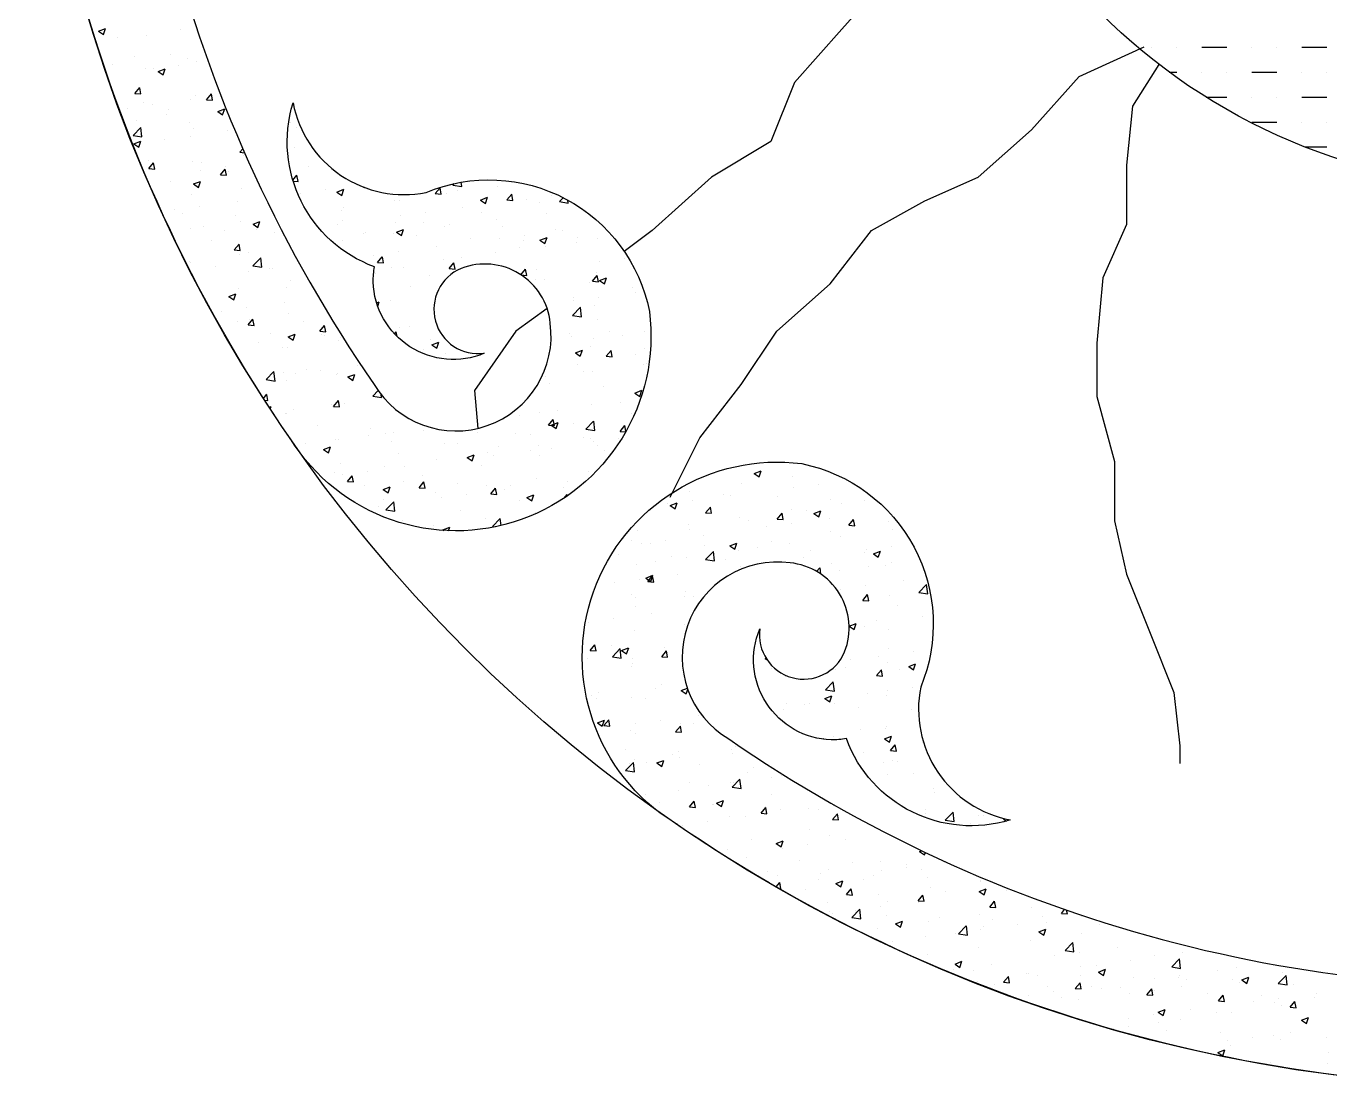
# Model space of a CAD drawing. Extents: x 7835 to 15892, y 48923 to 54923.
# Drawn here: x 7835 to 10446, y 48923 to 51048 of the extents above; entities that cross this region are included whole.
import ezdxf

# ---------------------------------------------------------------- set-up
doc = ezdxf.new("R2010")
doc.units = 0
doc.header["$LTSCALE"] = 10
doc.header["$MEASUREMENT"] = 0
doc.layers.get('0').update_dxf_attribs({"color": 3, "linetype": 'CONTINUOUS'})
for name, color, linetype in [('3', 3, 'CONTINUOUS'), ('4', 4, 'CONTINUOUS'), ('7', 7, 'CONTINUOUS'), ('BH', 3, 'CONTINUOUS')]:
    doc.layers.add(name, color=color, linetype=linetype)

# ---------------------------------------------------------------- blocks, each defined once
blk = doc.blocks.new('*X2')
at = {"color": 0}
for p, q in [((36690.1, 21181.9), (36704.1, 21187.3)), ((36690.1, 21181.9), (36700.1, 21175.2)), ((36700.1, 21175.2), (36704.1, 21187.3)), ((36853.6, 21185.8), (36853.6, 21185.8)), ((36727.3, 21169.2), (36727.3, 21169.2)), ((36785.9, 21173.1), (36785.9, 21173.1)), ((36762.5, 21132.1), (36762.5, 21132.1)), ((36835.2, 21134.9), (36835.2, 21134.9)), ((36869.3, 21127.6), (36869.3, 21127.6)), ((36718.6, 21114.9), (36718.6, 21114.9)), ((36783.4, 21106.5), (36783.4, 21106.5)), ((36801, 21106.9), (36801, 21106.9)), ((36809.5, 21101.4), (36823.5, 21106.8)), ((36809.5, 21101.4), (36819.4, 21094.7)), ((36819.5, 21094.7), (36823.5, 21106.8)), ((36851.1, 21113.5), (36851.1, 21113.5)), ((36886.1, 21120.6), (36886.1, 21120.6)), ((36763.1, 21057.4), (36772.8, 21068.9)), ((36763.1, 21057.4), (36775.1, 21056.3)), ((36775.1, 21056.3), (36772.8, 21068.8)), ((36883.7, 21054), (36883.7, 21054)), ((36906.6, 21044.8), (36916.2, 21056.3)), ((36918.6, 21043.8), (36916.3, 21056.3)), ((36748.4, 21028), (36748.4, 21028)), ((36781, 21040), (36781, 21040)), ((36798.4, 21034.6), (36798.4, 21034.6)), ((36830.4, 21025.4), (36830.4, 21025.4)), ((36874.2, 21044.6), (36874.2, 21044.6)), ((36906.6, 21044.8), (36918.5, 21043.8)), ((36928.9, 21020.9), (36942.9, 21026.3)), ((36938.8, 21014.2), (36942.9, 21026.2)), ((36765.8, 21003.1), (36765.8, 21003.1)), ((36827, 21015.6), (36827, 21015.6)), ((36872.5, 20998.6), (36872.5, 20998.6)), ((36928.9, 21020.9), (36938.8, 21014.2)), ((36937.1, 21020.9), (36937.1, 21020.9)), ((37073.7, 20998.9), (37073.7, 20998.9)), ((36759.4, 20973), (36775, 20989.2)), ((36759.4, 20973), (36777.2, 20970.2)), ((36777.2, 20970.2), (36775, 20989.2)), ((36778.6, 20973.4), (36778.6, 20973.4)), ((36874.9, 20971.7), (36874.9, 20971.7)), ((36881.3, 20987.5), (36881.3, 20987.5)), ((36947.9, 20982.3), (36947.9, 20982.3)), ((37086.1, 20989.5), (37086.1, 20989.5)), ((36760.8, 20956.4), (36774.8, 20961.8)), ((36760.8, 20956.4), (36770.8, 20949.7)), ((36770.8, 20949.6), (36774.9, 20961.7)), ((36821.6, 20965.7), (36821.6, 20965.7)), ((36972.9, 20939.9), (36979.2, 20946.4)), ((37083.7, 20948.7), (37083.7, 20948.7)), ((36790.6, 20923.8), (36790.6, 20923.8)), ((36790.9, 20906.9), (36800.5, 20918.4)), ((36802.9, 20905.9), (36800.6, 20918.4)), ((36878.8, 20920.9), (36878.8, 20920.9)), ((36897.3, 20919.3), (36897.3, 20919.3)), ((36972.9, 20939.9), (36982.7, 20938.3)), ((36979.8, 20933.7), (36979.8, 20933.7)), ((36790.9, 20906.9), (36802.8, 20905.9)), ((36895.3, 20903.5), (36895.3, 20903.5)), ((36934.3, 20894.4), (36944, 20905.9)), ((36934.3, 20894.4), (36946.3, 20893.3)), ((36946.3, 20893.3), (36944, 20905.9)), ((36945.3, 20910), (36945.3, 20910)), ((36951.3, 20901.7), (36951.3, 20901.7)), ((37079.4, 20883.7), (37087.4, 20893.3)), ((37089.8, 20880.8), (37087.5, 20893.3)), ((37110.9, 20910.2), (37110.9, 20910.2)), ((36834.6, 20881.7), (36834.6, 20881.7)), ((36880.2, 20875.9), (36894.2, 20881.2)), ((36880.2, 20875.9), (36890.2, 20869.2)), ((36890.2, 20869.1), (36894.2, 20881.2)), ((36977.4, 20867.1), (36977.4, 20867.1)), ((37080, 20881.6), (37089.8, 20880.8)), ((37081.3, 20882.1), (37081.3, 20882.1)), ((37167.6, 20859.8), (37181.6, 20865.2)), ((37177.6, 20853.1), (37181.7, 20865.2)), ((37221.2, 20869.3), (37221.4, 20869.5)), ((37221.2, 20869.3), (37222.2, 20869.2)), ((37364.7, 20856.7), (37374.3, 20868.2)), ((37376.7, 20855.7), (37374.4, 20868.2)), ((37399.8, 20873.7), (37402.7, 20876.7)), ((37399.8, 20873.7), (37417.6, 20870.9)), ((37417.6, 20870.9), (37416.6, 20879.4)), ((37489.1, 20871.5), (37489.1, 20871.5)), ((36876.4, 20854.3), (36876.4, 20854.3)), ((36968.5, 20841.1), (36968.5, 20841.1)), ((37094.8, 20857.8), (37094.8, 20857.8)), ((37144.9, 20864.4), (37144.9, 20864.4)), ((37167.6, 20859.8), (37177.6, 20853.1)), ((37282.6, 20842.4), (37282.6, 20842.4)), ((37292.9, 20842.4), (37292.9, 20842.4)), ((37364.7, 20856.7), (37376.7, 20855.7)), ((37386.4, 20857.4), (37386.4, 20857.4)), ((37409.6, 20862.5), (37409.6, 20862.5)), ((37455.1, 20843.8), (37469.1, 20849.2)), ((37455.1, 20843.8), (37465, 20837.1)), ((37465, 20837.1), (37469.1, 20849.2)), ((37508.2, 20844.2), (37517.8, 20855.7)), ((37508.2, 20844.2), (37520.1, 20843.1)), ((37520.1, 20843.1), (37517.8, 20855.6)), ((37546.4, 20845.3), (37546.4, 20845.3)), ((37596.5, 20851.9), (37596.5, 20851.9)), ((37613.2, 20840.5), (37620.9, 20848.5)), ((37613.2, 20840.5), (37631, 20837.8)), ((37631, 20837.8), (37630.4, 20843.5)), ((36842.7, 20824.6), (36842.7, 20824.6)), ((36858.4, 20817.1), (36858.4, 20817.1)), ((36892.7, 20831.2), (36892.7, 20831.2)), ((37176.3, 20822.4), (37176.3, 20822.4)), ((37181.5, 20829.6), (37181.5, 20829.6)), ((37344.4, 20818.7), (37344.4, 20818.7)), ((37420.1, 20828.6), (37420.1, 20828.6)), ((37457.5, 20818.5), (37457.5, 20818.5)), ((37574.1, 20838.6), (37574.1, 20838.6)), ((37587.7, 20817.7), (37587.7, 20817.7)), ((36874, 20787.7), (36874, 20787.7)), ((36900.5, 20790.2), (36900.5, 20790.2)), ((36965.1, 20812.5), (36965.1, 20812.5)), ((36975, 20800.5), (36975, 20800.5)), ((36999.6, 20795.3), (37013.6, 20800.7)), ((36999.6, 20795.3), (37009.5, 20788.6)), ((37009.6, 20788.6), (37013.6, 20800.7)), ((37168, 20795.4), (37168, 20795.4)), ((37178.7, 20803.5), (37178.7, 20803.5)), ((37285.4, 20799), (37285.4, 20799)), ((37294.3, 20812.1), (37294.3, 20812.1)), ((37340.9, 20798.5), (37340.9, 20798.5)), ((37384, 20790.8), (37384, 20790.8)), ((37392.2, 20794.5), (37392.2, 20794.5)), ((37486.7, 20804.9), (37486.7, 20804.9)), ((37499, 20790), (37499, 20790)), ((36915.9, 20762.3), (36915.9, 20762.3)), ((36943, 20782.4), (36943, 20782.4)), ((37007.3, 20785.7), (37007.3, 20785.7)), ((37042.2, 20778.9), (37042.2, 20778.9)), ((37179.1, 20763), (37179.1, 20763)), ((37220.8, 20776.7), (37220.8, 20776.7)), ((37224.2, 20778.5), (37224.2, 20778.5)), ((37280.1, 20775.8), (37280.1, 20775.8)), ((37287, 20779.3), (37301, 20784.7)), ((37287, 20779.3), (37297, 20772.6)), ((37297, 20772.6), (37301, 20784.7)), ((37327.6, 20772.1), (37327.6, 20772.1)), ((37434.4, 20767.6), (37434.4, 20767.6)), ((37493.8, 20766.4), (37493.8, 20766.4)), ((37541.1, 20763.1), (37541.1, 20763.1)), ((37543.9, 20773), (37543.9, 20773)), ((37574.4, 20763.3), (37588.5, 20768.7)), ((37574.4, 20763.3), (37584.4, 20756.6)), ((37584.4, 20756.6), (37588.5, 20768.6)), ((37605.7, 20785.5), (37605.7, 20785.5)), ((37619.6, 20782.9), (37619.6, 20782.9)), ((37650.5, 20768.6), (37650.5, 20768.6)), ((37689.2, 20766.1), (37689.2, 20766.1)), ((36962.1, 20744), (36971.7, 20755.4)), ((36962.1, 20744), (36974, 20742.9)), ((36974.1, 20742.9), (36971.8, 20755.4)), ((36990.9, 20738.5), (36990.9, 20738.5)), ((37291.8, 20739.8), (37291.8, 20739.8)), ((37367.5, 20749.8), (37367.5, 20749.8)), ((37484.3, 20738.3), (37484.3, 20738.3)), ((37533.9, 20748.6), (37533.9, 20748.6)), ((37585.3, 20751.1), (37585.3, 20751.1)), ((37647.9, 20758.6), (37647.9, 20758.6)), ((36871.5, 20721.1), (36871.5, 20721.1)), ((36874.3, 20718.4), (36874.3, 20718.4)), ((36925.4, 20710.9), (36925.4, 20710.9)), ((36972.5, 20733.9), (36972.5, 20733.9)), ((36999.4, 20711.9), (37015, 20728.2)), ((36999.4, 20711.9), (37017.2, 20709.2)), ((37017.2, 20709.1), (37015, 20728.1)), ((37241.7, 20733.2), (37241.7, 20733.2)), ((37249, 20718.9), (37258.6, 20730.3)), ((37249, 20718.9), (37261, 20717.8)), ((37261, 20717.8), (37258.7, 20730.3)), ((37277.7, 20709.2), (37277.7, 20709.2)), ((37300.6, 20708.5), (37300.6, 20708.5)), ((37381.6, 20724.2), (37381.6, 20724.2)), ((37392.5, 20706.3), (37402.1, 20717.8)), ((37404.4, 20705.2), (37402.1, 20717.8)), ((37417.2, 20728.5), (37417.2, 20728.5)), ((37693.3, 20720.7), (37693.3, 20720.7)), ((37743.4, 20727.3), (37743.4, 20727.3)), ((36989.6, 20700), (36989.6, 20700)), ((37032.1, 20706.4), (37032.1, 20706.4)), ((37039.6, 20706.6), (37039.6, 20706.6)), ((37074, 20682.4), (37074, 20682.4)), ((37245.6, 20697.3), (37245.6, 20697.3)), ((37352.4, 20692.8), (37352.4, 20692.8)), ((37392.5, 20706.3), (37404.4, 20705.3)), ((37536.3, 20694.2), (37545.5, 20705.2)), ((37537, 20693.6), (37547.9, 20692.7)), ((37547.9, 20692.7), (37545.6, 20705.2)), ((37565.9, 20683.8), (37565.9, 20683.8)), ((37567, 20704.1), (37567, 20704.1)), ((37582.9, 20684.5), (37582.9, 20684.5)), ((37679.4, 20681.2), (37689, 20692.7)), ((37686.7, 20699.5), (37686.7, 20699.5)), ((37691.3, 20680.1), (37689, 20692.7)), ((37693.8, 20682.8), (37707.8, 20688.2)), ((37693.8, 20682.8), (37703.8, 20676.1)), ((37703.8, 20676), (37707.8, 20688.1)), ((36970.1, 20667.4), (36970.1, 20667.4)), ((37067.3, 20668.5), (37067.3, 20668.5)), ((37314.9, 20670.9), (37314.9, 20670.9)), ((37672.7, 20679.3), (37672.7, 20679.3)), ((37679.4, 20681.2), (37691.3, 20680.2)), ((37758.9, 20669.3), (37758.9, 20669.3)), ((37766.5, 20658.4), (37766.5, 20658.4)), ((36950.7, 20648.5), (36950.7, 20648.5)), ((36950.9, 20650.3), (36964.9, 20655.7)), ((36950.9, 20650.3), (36960.9, 20643.6)), ((36960.9, 20643.6), (36965, 20655.7)), ((37062.8, 20637.7), (37062.8, 20637.7)), ((37247.3, 20637.7), (37252.4, 20639.7)), ((37249.5, 20631), (37252.4, 20639.6)), ((37275.3, 20642.7), (37275.3, 20642.7)), ((37640.7, 20641.8), (37640.7, 20641.8)), ((37642.3, 20649.2), (37642.3, 20649.2)), ((37684.3, 20633), (37684.3, 20633)), ((37690.8, 20648.4), (37690.8, 20648.4)), ((37787, 20647), (37787, 20647)), ((36936.9, 20621.1), (36936.9, 20621.1)), ((36987, 20627.7), (36987, 20627.7)), ((36989.8, 20593.5), (36999.5, 20605)), ((36993.2, 20604.2), (36993.2, 20604.2)), ((37001.8, 20592.4), (36999.5, 20605)), ((37071.6, 20615.8), (37071.6, 20615.8)), ((37639.7, 20612.6), (37655.3, 20628.9)), ((37639.7, 20612.6), (37657.5, 20609.9)), ((37657.5, 20609.8), (37655.3, 20628.8)), ((37690.2, 20605.3), (37690.2, 20605.3)), ((36967.7, 20600.8), (36967.7, 20600.8)), ((36989.8, 20593.5), (37001.8, 20592.5)), ((37099.9, 20599.7), (37099.9, 20599.7)), ((37133.3, 20581), (37142.9, 20592.5)), ((37133.3, 20581), (37145.3, 20579.9)), ((37145.3, 20579.9), (37143, 20592.4)), ((37283, 20575.8), (37286.4, 20579.9)), ((37288.1, 20570.5), (37286.4, 20579.9)), ((37292.3, 20589.2), (37292.3, 20589.2)), ((37313.5, 20590.6), (37313.5, 20590.6)), ((37713.9, 20579.5), (37713.9, 20579.5)), ((37784.6, 20580.5), (37784.6, 20580.5)), ((37010.1, 20558.8), (37010.1, 20558.8)), ((37035.3, 20577.3), (37035.3, 20577.3)), ((37070.3, 20569.8), (37084.3, 20575.2)), ((37070.3, 20569.8), (37080.3, 20563.1)), ((37080.3, 20563), (37084.3, 20575.1)), ((37136.5, 20575.4), (37136.5, 20575.4)), ((37142.1, 20572.8), (37142.1, 20572.8)), ((37171.8, 20563.3), (37171.8, 20563.3)), ((37175.7, 20569.2), (37175.7, 20569.2)), ((37355.6, 20563.8), (37355.6, 20563.8)), ((37357.7, 20553.8), (37371.7, 20559.1)), ((37357.7, 20553.8), (37367.7, 20547.1)), ((37367.7, 20547), (37371.8, 20559.1)), ((37633.8, 20577.1), (37633.8, 20577.1)), ((37638.2, 20569.5), (37638.2, 20569.5)), ((37681.9, 20566.4), (37681.9, 20566.4)), ((37740.5, 20572.6), (37740.5, 20572.6)), ((37059.1, 20549.1), (37059.1, 20549.1)), ((37069.1, 20549.2), (37069.1, 20549.2)), ((37340.3, 20545.3), (37340.3, 20545.3)), ((37386, 20536.3), (37386, 20536.3)), ((37645.2, 20537.7), (37659.2, 20543.1)), ((37645.2, 20537.7), (37655.1, 20531)), ((37655.1, 20531), (37659.2, 20543.1)), ((37675.9, 20550.2), (37675.9, 20550.2)), ((37707.1, 20530.8), (37716.7, 20542.3)), ((37707.1, 20530.8), (37719.1, 20529.7)), ((37719.1, 20529.7), (37716.8, 20542.2)), ((37766.6, 20535.3), (37766.6, 20535.3)), ((37782.7, 20545.7), (37782.7, 20545.7)), ((37025.9, 20484), (37041.5, 20500.2)), ((37043.7, 20481.2), (37041.5, 20500.2)), ((37107, 20505.2), (37107, 20505.2)), ((37133.9, 20503.1), (37133.9, 20503.1)), ((37209.7, 20513.1), (37209.7, 20513.1)), ((37649.9, 20515.3), (37649.9, 20515.3)), ((37661.3, 20500.6), (37661.3, 20500.6)), ((37679.4, 20499.8), (37679.4, 20499.8)), ((37782.1, 20513.9), (37782.1, 20513.9)), ((37787.6, 20517.2), (37787.6, 20517.2)), ((37025.9, 20484), (37043.7, 20481.2)), ((37060.1, 20498), (37060.1, 20498)), ((37066.7, 20482.6), (37066.7, 20482.6)), ((37083.8, 20496.5), (37083.8, 20496.5)), ((37166.9, 20493.5), (37166.9, 20493.5)), ((37169.4, 20496.7), (37169.4, 20496.7)), ((37189.7, 20489.3), (37203.7, 20494.6)), ((37189.7, 20489.3), (37199.6, 20482.5)), ((37199.7, 20482.5), (37203.7, 20494.6)), ((37585.5, 20490.6), (37585.5, 20490.6)), ((37594, 20475.4), (37594, 20475.4)), ((37020.5, 20446.5), (37027.2, 20454.6)), ((37029.6, 20442), (37027.3, 20454.5)), ((37239.4, 20450.9), (37250.2, 20462.2)), ((37239.4, 20450.9), (37257.1, 20448.1)), ((37257.2, 20448.1), (37256.5, 20453.6)), ((37700.7, 20470.9), (37700.7, 20470.9)), ((37764.5, 20457.2), (37778.6, 20462.6)), ((37764.5, 20457.2), (37774.5, 20450.5)), ((37774.5, 20450.5), (37778.6, 20462.6)), ((37023, 20442.6), (37029.6, 20442)), ((37032, 20428.7), (37035.7, 20430.1)), ((37034.1, 20425.5), (37035.7, 20430.1)), ((37081.3, 20424.3), (37081.3, 20424.3)), ((37157, 20434.2), (37157, 20434.2)), ((37161, 20430.5), (37170.7, 20442)), ((37161, 20430.5), (37173, 20429.5)), ((37167, 20430.1), (37167, 20430.1)), ((37173, 20429.4), (37170.7, 20442)), ((37183.4, 20435.2), (37183.4, 20435.2)), ((37608.7, 20421.7), (37608.7, 20421.7)), ((37677, 20433.2), (37677, 20433.2)), ((37735, 20438.4), (37735, 20438.4)), ((37064.3, 20416), (37064.3, 20416)), ((37066.7, 20415.2), (37066.7, 20415.2)), ((37317.9, 20402.8), (37319, 20402)), ((37319, 20402), (37319.1, 20402.2)), ((37532.9, 20411.8), (37532.9, 20411.8)), ((37573.1, 20418.2), (37573.1, 20418.2)), ((37591.4, 20392.9), (37601, 20404.4)), ((37596.5, 20392.7), (37610.5, 20398.1)), ((37603.4, 20391.8), (37601.1, 20404.3)), ((37606.5, 20386), (37610.5, 20398.1)), ((37641.7, 20396), (37641.7, 20396)), ((37666.3, 20384.7), (37681.8, 20400.9)), ((37684.1, 20381.9), (37681.9, 20400.9)), ((37758.3, 20416), (37758.3, 20416)), ((37128, 20391.3), (37128, 20391.3)), ((37230.7, 20372), (37230.7, 20372)), ((37234.7, 20386.8), (37234.7, 20386.8)), ((37265.5, 20376.4), (37265.5, 20376.4)), ((37280.8, 20378.6), (37280.8, 20378.6)), ((37341.5, 20382.3), (37341.5, 20382.3)), ((37448.3, 20377.8), (37448.3, 20377.8)), ((37525, 20376), (37525, 20376)), ((37555, 20373.2), (37555, 20373.2)), ((37591.4, 20392.9), (37603.4, 20391.8)), ((37596.5, 20392.7), (37606.5, 20386)), ((37666.3, 20384.7), (37684, 20381.9)), ((37734.9, 20380.3), (37744.5, 20391.8)), ((37734.9, 20380.3), (37746, 20379.4)), ((37746.6, 20380.5), (37744.5, 20391.8)), ((37104.4, 20355.3), (37104.4, 20355.3)), ((37141, 20344.2), (37155, 20349.6)), ((37141, 20344.2), (37151, 20337.5)), ((37151, 20337.5), (37155.1, 20349.6)), ((37164.5, 20363.5), (37164.5, 20363.5)), ((37170.1, 20364.4), (37170.1, 20364.4)), ((37276.9, 20359.9), (37276.9, 20359.9)), ((37383.7, 20355.4), (37383.7, 20355.4)), ((37408.4, 20355.9), (37408.4, 20355.9)), ((37490.4, 20350.9), (37490.4, 20350.9)), ((37556.1, 20342.8), (37556.1, 20342.8)), ((37570.7, 20351.7), (37570.7, 20351.7)), ((37597.2, 20346.4), (37597.2, 20346.4)), ((37661.8, 20368.7), (37661.8, 20368.7)), ((37674.6, 20366.6), (37674.6, 20366.6)), ((37682.4, 20359.5), (37682.4, 20359.5)), ((37689.6, 20352.1), (37689.6, 20352.1)), ((37732.4, 20366.1), (37732.4, 20366.1)), ((37291.8, 20335.9), (37291.8, 20335.9)), ((37367, 20324.8), (37367, 20324.8)), ((37428.5, 20328.2), (37442.5, 20333.6)), ((37428.5, 20328.2), (37438.4, 20321.5)), ((37430.2, 20326.3), (37430.2, 20326.3)), ((37438.4, 20321.5), (37442.5, 20333.6)), ((37469.7, 20338.8), (37469.7, 20338.8)), ((37480.3, 20332.9), (37480.3, 20332.9)), ((37572.9, 20332.1), (37572.9, 20332.1)), ((37704, 20341.9), (37704, 20341.9)), ((37162.1, 20297), (37162.1, 20297)), ((37175.1, 20315.9), (37175.1, 20315.9)), ((37178.1, 20293.1), (37178.1, 20293.1)), ((37188.8, 20280.1), (37198.4, 20291.6)), ((37200.8, 20279), (37198.5, 20291.5)), ((37228.2, 20299.7), (37228.2, 20299.7)), ((37263.1, 20309.8), (37263.1, 20309.8)), ((37303.9, 20309.7), (37303.9, 20309.7)), ((37339.7, 20292), (37339.7, 20292)), ((37456.3, 20312), (37456.3, 20312)), ((37672.1, 20300.1), (37672.1, 20300.1)), ((38003.3, 20296.2), (38017.3, 20301.6)), ((38003.3, 20296.2), (38013.3, 20289.5)), ((38013.3, 20289.4), (38017.3, 20301.5)), ((37188.8, 20280.1), (37200.8, 20279)), ((37194.9, 20285.1), (37194.9, 20285.1)), ((37223, 20272), (37223, 20272)), ((37260.4, 20263.7), (37274.4, 20269.1)), ((37270.4, 20257), (37274.4, 20269.1)), ((37301.7, 20280.6), (37301.7, 20280.6)), ((37332.3, 20267.5), (37341.9, 20279)), ((37332.3, 20267.5), (37344.2, 20266.5)), ((37344.2, 20266.5), (37341.9, 20279)), ((37408.5, 20276.1), (37408.5, 20276.1)), ((37467.2, 20272.3), (37467.2, 20272.3)), ((37475.7, 20255), (37485.3, 20266.5)), ((37487.7, 20253.9), (37485.4, 20266.4)), ((37515.2, 20271.6), (37515.2, 20271.6)), ((37568.3, 20285.1), (37568.3, 20285.1)), ((37622, 20267.1), (37622, 20267.1)), ((37629.8, 20280.6), (37629.8, 20280.6)), ((37977.3, 20275.4), (37977.3, 20275.4)), ((38080, 20289.5), (38080, 20289.5)), ((38081.4, 20268.1), (38081.4, 20268.1)), ((38131.5, 20274.7), (38131.5, 20274.7)), ((37260.4, 20263.7), (37270.4, 20257)), ((37260.7, 20243.2), (37260.7, 20243.2)), ((37265.9, 20223), (37281.5, 20239.2)), ((37283.7, 20220.2), (37281.5, 20239.2)), ((37364.6, 20258.2), (37364.6, 20258.2)), ((37377.6, 20247.4), (37377.6, 20247.4)), ((37427.7, 20254), (37427.7, 20254)), ((37475.7, 20255), (37487.7, 20253.9)), ((37503.4, 20264), (37503.4, 20264)), ((37532.7, 20242), (37532.7, 20242)), ((37547.8, 20247.7), (37561.8, 20253.1)), ((37547.8, 20247.7), (37557.8, 20241)), ((37557.8, 20240.9), (37561.9, 20253)), ((37622.9, 20246.8), (37628.8, 20253.9)), ((37629.3, 20251.2), (37628.8, 20253.9)), ((37873.4, 20260.4), (37873.4, 20260.4)), ((37879.3, 20241.5), (37879.3, 20241.5)), ((37942.3, 20253.5), (37942.3, 20253.5)), ((37955.1, 20251.5), (37955.1, 20251.5)), ((38049.1, 20249), (38049.1, 20249)), ((38155.8, 20244.5), (38155.8, 20244.5)), ((38224.3, 20242.8), (38224.3, 20242.8)), ((37251.3, 20230.8), (37251.3, 20230.8)), ((37265.9, 20223), (37283.7, 20220.2)), ((37416.1, 20222), (37416.1, 20222)), ((37565.8, 20218.5), (37565.8, 20218.5)), ((37829.3, 20234.9), (37829.3, 20234.9)), ((37835.3, 20231.7), (37849.3, 20237)), ((37835.3, 20231.7), (37845.2, 20225)), ((37845.2, 20224.9), (37849.3, 20237)), ((37906.1, 20217.3), (37915.7, 20228.8)), ((37906.1, 20217.3), (37918, 20216.3)), ((37918, 20216.3), (37915.7, 20228.8)), ((38049.5, 20204.8), (38059.2, 20216.3)), ((38061.5, 20203.7), (38059.2, 20216.2)), ((38077.6, 20222.9), (38077.6, 20222.9)), ((38107.6, 20222.8), (38107.6, 20222.8)), ((38122.7, 20215.7), (38136.7, 20221)), ((38122.7, 20215.7), (38132.6, 20208.9)), ((38132.7, 20208.9), (38136.7, 20221)), ((38178.6, 20235.7), (38178.6, 20235.7)), ((37299.4, 20202), (37299.4, 20202)), ((37362.1, 20191.6), (37362.1, 20191.6)), ((37379.8, 20183.2), (37393.8, 20188.6)), ((37391.4, 20181.4), (37393.8, 20188.5)), ((37464.8, 20205.7), (37464.8, 20205.7)), ((37479.3, 20189.9), (37494.9, 20206.1)), ((37479.3, 20189.9), (37484.4, 20189.1)), ((37496.6, 20191.8), (37494.9, 20206.1)), ((37871, 20193.8), (37871, 20193.8)), ((37974.9, 20208.8), (37974.9, 20208.8)), ((37991, 20202.8), (37991, 20202.8)), ((38028.8, 20189.2), (38028.8, 20189.2)), ((38049.5, 20204.8), (38061.5, 20203.7)), ((38078.8, 20195.8), (38078.8, 20195.8)), ((38154.6, 20205.8), (38154.6, 20205.8)), ((38193, 20192.2), (38202.6, 20203.7)), ((38193, 20192.2), (38204.9, 20191.2)), ((38204.9, 20191.2), (38202.6, 20203.7)), ((38272.2, 20198.9), (38272.2, 20198.9)), ((37379.8, 20183.2), (37381.7, 20181.9)), ((37450.8, 20185.1), (37450.8, 20185.1)), ((37757.7, 20162.7), (37757.7, 20162.7)), ((37770, 20181), (37770, 20181)), ((37826.7, 20162.6), (37826.7, 20162.6)), ((37874.3, 20182.8), (37874.3, 20182.8)), ((37902.5, 20172.6), (37902.5, 20172.6)), ((38155.5, 20178.9), (38155.5, 20178.9)), ((38176.1, 20169.1), (38176.1, 20169.1)), ((38280, 20184.1), (38280, 20184.1)), ((37776.7, 20156), (37776.7, 20156)), ((37796.6, 20155.8), (37796.6, 20155.8)), ((37903.3, 20151.3), (37903.3, 20151.3)), ((37906.2, 20123.7), (37921.8, 20139.9)), ((37924, 20120.9), (37921.8, 20139.9)), ((37922.3, 20138.9), (37922.3, 20138.9)), ((37954.6, 20151.1), (37968.7, 20156.5)), ((37954.6, 20151.1), (37964.6, 20144.4)), ((37964.6, 20144.4), (37968.7, 20156.5)), ((37972.4, 20142.2), (37972.4, 20142.2)), ((38010.1, 20146.8), (38010.1, 20146.8)), ((38038.9, 20158.9), (38038.9, 20158.9)), ((38075.1, 20156.3), (38075.1, 20156.3)), ((38116.9, 20142.3), (38116.9, 20142.3)), ((38223.6, 20137.8), (38223.6, 20137.8)), ((38228.3, 20143.5), (38228.3, 20143.5)), ((38242.1, 20135.1), (38256.1, 20140.5)), ((38242.1, 20135.1), (38252, 20128.4)), ((38252, 20128.4), (38256.1, 20140.5)), ((38278.4, 20150.1), (38278.4, 20150.1)), ((37732, 20133.5), (37732, 20133.5)), ((37767.5, 20114.4), (37767.5, 20114.4)), ((37805.6, 20118.8), (37805.6, 20118.8)), ((37838.7, 20129), (37838.7, 20129)), ((37868.6, 20127.2), (37868.6, 20127.2)), ((37906.2, 20123.7), (37924, 20120.9)), ((37945.5, 20124.5), (37945.5, 20124.5)), ((37976.2, 20110.3), (37976.2, 20110.3)), ((38052.3, 20120), (38052.3, 20120)), ((38102, 20126.9), (38102, 20126.9)), ((38159, 20115.5), (38159, 20115.5)), ((38231.9, 20108.9), (38231.9, 20108.9)), ((38265.8, 20110.9), (38265.8, 20110.9)), ((38277.6, 20117.5), (38277.6, 20117.5)), ((38330.4, 20133.3), (38330.4, 20133.3)), ((37774.1, 20083.7), (37774.1, 20083.7)), ((37786.6, 20086.6), (37800.6, 20092)), ((37786.6, 20086.6), (37796.6, 20079.9)), ((37790.4, 20079.4), (37800, 20090.9)), ((37796.6, 20079.9), (37800.6, 20092)), ((37802.3, 20078.4), (37800, 20090.9)), ((37849.9, 20093.7), (37849.9, 20093.7)), ((38128.5, 20099.7), (38135.2, 20106.8)), ((38136.7, 20094.5), (38135.3, 20106.8)), ((38173.7, 20102.5), (38173.7, 20102.5)), ((37724, 20077.1), (37724, 20077.1)), ((37790.4, 20079.4), (37802.3, 20078.4)), ((37866.1, 20060.6), (37866.1, 20060.6)), ((38175.7, 20064.6), (38175.7, 20064.6)), ((38225.7, 20071.2), (38225.7, 20071.2)), ((38301.5, 20081.2), (38301.5, 20081.2)), ((38333.1, 20057.5), (38348.7, 20073.7)), ((38333.1, 20057.5), (38350.9, 20054.7)), ((38350.9, 20054.7), (38348.7, 20073.7)), ((37756.8, 20054.2), (37756.8, 20054.2)), ((37765.1, 20047.8), (37765.1, 20047.8)), ((37863.6, 20049.7), (37863.6, 20049.7)), ((37882, 20048.8), (37882, 20048.8)), ((38183.8, 20036.1), (38183.8, 20036.1)), ((38220.7, 20041.8), (38230.4, 20053.3)), ((38220.7, 20041.8), (38232.7, 20040.7)), ((38232.7, 20040.7), (38230.4, 20053.3)), ((38275.2, 20050.9), (38275.2, 20050.9)), ((38290.6, 20031.6), (38290.6, 20031.6)), ((37721.5, 20004.8), (37721.5, 20004.8)), ((37765.4, 20028.8), (37765.4, 20028.8)), ((37797.2, 20014.8), (37797.2, 20014.8)), ((38340.3, 20009.6), (38340.3, 20009.6)), ((37671.4, 19998.3), (37671.4, 19998.3)), ((37762.7, 19981.3), (37762.7, 19981.3)), ((37863.7, 19994.1), (37863.7, 19994.1)), ((38193.5, 19990.1), (38207.4, 19995.5)), ((38193.5, 19990), (38203.4, 19983.4)), ((38203.4, 19983.4), (38207.4, 19995.4)), ((38223.7, 19989.6), (38223.7, 19989.6)), ((38248.9, 20002.3), (38248.9, 20002.3)), ((38272.7, 19984.4), (38272.7, 19984.4)), ((37674.7, 19941.6), (37684.3, 19953)), ((37686.6, 19940.5), (37684.3, 19953)), ((37717.8, 19952), (37717.8, 19952)), ((37668.9, 19926), (37668.9, 19926)), ((37674.7, 19941.6), (37686.6, 19940.5)), ((37719.3, 19928.8), (37734.9, 19945.1)), ((37719.3, 19928.8), (37737.1, 19926.1)), ((37737.1, 19926.1), (37734.9, 19945)), ((37737.9, 19941.6), (37751.9, 19947)), ((37737.9, 19941.6), (37747.9, 19934.9)), ((37744.6, 19935.9), (37744.6, 19935.9)), ((37747.9, 19934.9), (37752, 19947)), ((37760, 19925.1), (37760, 19925.1)), ((37818.1, 19929), (37827.7, 19940.5)), ((37818.1, 19929), (37830.1, 19928)), ((37824.6, 19947.5), (37824.6, 19947.5)), ((37830.1, 19927.9), (37827.8, 19940.5)), ((38025.4, 19925.6), (38027, 19926.2)), ((38025.4, 19925.6), (38029, 19923.1)), ((38251.7, 19929.4), (38251.7, 19929.4)), ((38271.6, 19945.7), (38271.6, 19945.7)), ((38322.6, 19940.1), (38322.6, 19940.1)), ((37757.1, 19909.5), (37757.1, 19909.5)), ((37760.2, 19914.7), (37760.2, 19914.7)), ((38038.3, 19905.6), (38038.3, 19905.6)), ((38166.4, 19902.8), (38166.4, 19902.8)), ((38187.1, 19907.1), (38187.1, 19907.1)), ((38196.3, 19923.4), (38196.3, 19923.4)), ((38248.5, 19891.4), (38258.1, 19902.8)), ((38260.4, 19890.3), (38258.1, 19902.8)), ((38270.3, 19917.8), (38270.3, 19917.8)), ((38293.8, 19902.6), (38293.8, 19902.6)), ((38312.8, 19909.6), (38326.8, 19915)), ((38312.8, 19909.6), (38322.7, 19902.9)), ((38322.8, 19902.8), (38326.8, 19914.9)), ((37818.3, 19873.7), (37818.3, 19873.7)), ((38065.4, 19890), (38065.4, 19890)), ((38146.2, 19862.6), (38161.8, 19878.9)), ((38164, 19859.8), (38161.8, 19878.8)), ((38248.5, 19891.4), (38260.4, 19890.3)), ((37678, 19850.3), (37678, 19850.3)), ((37692, 19857.1), (37692, 19857.1)), ((37757.8, 19848.1), (37757.8, 19848.1)), ((37805, 19865.6), (37805, 19865.6)), ((37857.3, 19861.1), (37869.5, 19865.8)), ((37857.3, 19861.1), (37867.3, 19854.4)), ((37858.8, 19860.9), (37858.8, 19860.9)), ((37867.3, 19854.3), (37870.4, 19863.5)), ((38144.7, 19845.1), (38158.8, 19850.4)), ((38146.2, 19862.6), (38164, 19859.9)), ((38154.7, 19838.3), (38158.8, 19850.4)), ((38231.3, 19855.6), (38231.3, 19855.6)), ((38267.9, 19851.2), (38267.9, 19851.2)), ((38270, 19861.2), (38270, 19861.2)), ((38320, 19867.8), (38320, 19867.8)), ((37688.4, 19845.6), (37688.4, 19845.6)), ((37784.8, 19845.8), (37784.8, 19845.8)), ((38063, 19823.4), (38063, 19823.4)), ((38067.9, 19834.6), (38067.9, 19834.6)), ((38105.1, 19832.3), (38105.1, 19832.3)), ((38114.7, 19835.6), (38114.7, 19835.6)), ((38143.6, 19844.6), (38143.6, 19844.6)), ((38144.7, 19845.1), (38154.7, 19838.4)), ((38164, 19836.2), (38164, 19836.2)), ((38211.9, 19827.8), (38211.9, 19827.8)), ((38318.6, 19823.3), (38318.6, 19823.3)), ((37689.3, 19796.6), (37703.3, 19802)), ((37689.3, 19796.6), (37699.2, 19789.9)), ((37699.2, 19789.8), (37703.3, 19801.9)), ((37702.4, 19791.1), (37712, 19802.6)), ((37714.4, 19790), (37712.1, 19802.6)), ((37765.7, 19794.8), (37765.7, 19794.8)), ((37815.8, 19801.4), (37815.8, 19801.4)), ((37881.4, 19795.6), (37881.4, 19795.6)), ((37891.5, 19811.4), (37891.5, 19811.4)), ((37702.4, 19791.1), (37714.4, 19790.1)), ((37755.4, 19781.5), (37755.4, 19781.5)), ((37764.8, 19775.6), (37764.8, 19775.6)), ((37845.9, 19778.6), (37855.5, 19790.1)), ((37845.9, 19778.6), (37857.8, 19777.5)), ((37857.8, 19777.5), (37855.5, 19790)), ((37856.4, 19794.3), (37856.4, 19794.3)), ((38161.6, 19769.6), (38161.6, 19769.6)), ((38217.3, 19782.3), (38217.3, 19782.3)), ((38264.1, 19764.5), (38278.1, 19769.9)), ((38265.4, 19784.6), (38265.4, 19784.6)), ((38267.4, 19788.9), (38267.4, 19788.9)), ((38274.1, 19757.8), (38278.1, 19769.9)), ((37745.9, 19743.6), (37745.9, 19743.6)), ((37957.8, 19742.7), (37957.8, 19742.7)), ((37965.2, 19749.1), (37965.2, 19749.1)), ((38141.4, 19763.7), (38142.4, 19765)), ((38142.7, 19763.5), (38142.4, 19764.9)), ((38264.1, 19764.5), (38274.1, 19757.8)), ((38276.2, 19740.9), (38285.9, 19752.4)), ((38288.2, 19739.8), (38285.9, 19752.4)), ((38339.7, 19756.3), (38339.7, 19756.3)), ((37745.8, 19700.9), (37761.4, 19717.1)), ((37763.6, 19698.1), (37761.4, 19717.1)), ((37763.2, 19722.5), (37763.2, 19722.5)), ((37788, 19716.8), (37788, 19716.8)), ((37808.7, 19716.1), (37822.7, 19721.4)), ((37818.6, 19709.3), (37822.7, 19721.4)), ((37838.9, 19732.5), (37838.9, 19732.5)), ((37852.6, 19739.1), (37852.6, 19739.1)), ((37854, 19727.7), (37854, 19727.7)), ((37959.4, 19734.6), (37959.4, 19734.6)), ((38223.1, 19736.3), (38223.1, 19736.3)), ((38263, 19718), (38263, 19718)), ((38276.2, 19740.9), (38288.2, 19739.9)), ((38279.7, 19721.1), (38279.7, 19721.1)), ((38290.5, 19720), (38290.5, 19720)), ((37745.8, 19700.9), (37763.6, 19698.2)), ((37752.9, 19714.9), (37752.9, 19714.9)), ((37808.7, 19716.1), (37818.6, 19709.3)), ((37894.8, 19712.2), (37894.8, 19712.2)), ((37989.8, 19696.3), (37989.8, 19696.3)), ((38001.6, 19707.7), (38001.6, 19707.7)), ((38058.1, 19690.2), (38058.1, 19690.2)), ((38271, 19692.4), (38271, 19692.4)), ((38321.9, 19694.2), (38321.9, 19694.2)), ((37873.2, 19676.3), (37873.2, 19676.3)), ((37912.6, 19670.2), (37912.6, 19670.2)), ((37955.4, 19676.2), (37955.4, 19676.2)), ((37959.3, 19667.8), (37974.8, 19684)), ((37959.3, 19667.8), (37977, 19665)), ((37962.7, 19676.8), (37962.7, 19676.8)), ((37977.1, 19665), (37974.8, 19684)), ((38038.4, 19686.8), (38038.4, 19686.8)), ((38363.3, 19665.5), (38363.3, 19665.5)), ((37786.3, 19653.6), (37786.3, 19653.6)), ((37851.5, 19661.2), (37851.5, 19661.2)), ((37873.6, 19628.1), (37883.2, 19639.6)), ((37885.6, 19627.1), (37883.3, 19639.6)), ((37928, 19635.5), (37942, 19640.9)), ((37938, 19628.8), (37942.1, 19640.9)), ((38037.7, 19652.4), (38037.7, 19652.4)), ((38364.2, 19657.7), (38364.2, 19657.7)), ((37812.8, 19637.4), (37812.8, 19637.4)), ((37873.6, 19628.1), (37885.6, 19627.1)), ((37919.6, 19632.9), (37919.6, 19632.9)), ((37921.1, 19632.3), (37921.1, 19632.3)), ((37928, 19635.5), (37938, 19628.8)), ((38017.1, 19615.6), (38026.7, 19627.1)), ((38017.1, 19615.6), (38029, 19614.5)), ((38026.4, 19628.4), (38026.4, 19628.4)), ((38029, 19614.5), (38026.7, 19627)), ((38055.7, 19623.7), (38055.7, 19623.7)), ((38112.1, 19624.5), (38112.1, 19624.5)), ((38133.1, 19623.9), (38133.1, 19623.9)), ((38160.5, 19603), (38170.2, 19614.5)), ((38162.2, 19631.1), (38162.2, 19631.1)), ((38172.5, 19602), (38170.2, 19614.5)), ((38346.7, 19614.9), (38346.7, 19614.9)), ((38347.4, 19622.4), (38347.4, 19622.4)), ((38386.1, 19601.6), (38401.7, 19617.8)), ((38404, 19598.8), (38401.7, 19617.8)), ((38461.8, 19611.8), (38461.8, 19611.8)), ((37849.1, 19594.6), (37849.1, 19594.6)), ((37860, 19591.3), (37860, 19591.3)), ((37910.1, 19597.9), (37910.1, 19597.9)), ((37953, 19609.6), (37953, 19609.6)), ((37985.8, 19607.9), (37985.8, 19607.9)), ((38160.5, 19603), (38172.5, 19602)), ((38386.1, 19601.6), (38403.9, 19598.8)), ((38437.4, 19595.4), (38437.4, 19595.4)), ((38453.4, 19610.4), (38453.4, 19610.4)), ((38502.9, 19603.5), (38505.3, 19604.4)), ((38502.9, 19603.5), (38508.4, 19599.8)), ((38514.5, 19601.5), (38514.7, 19602.3)), ((37997.5, 19562.3), (37997.5, 19562.3)), ((38047.4, 19555), (38061.4, 19560.4)), ((38057.4, 19548.3), (38061.4, 19560.4)), ((38114.1, 19582.4), (38114.1, 19582.4)), ((38154.3, 19569.9), (38154.3, 19569.9)), ((38185.3, 19562.2), (38185.3, 19562.2)), ((37950.5, 19543), (37950.5, 19543)), ((38047.4, 19555), (38057.4, 19548.3)), ((38053.2, 19557.1), (38053.2, 19557.1)), ((38059.5, 19545.7), (38059.5, 19545.7)), ((38109.6, 19552.2), (38109.6, 19552.2)), ((38334.8, 19539), (38338.6, 19540.4)), ((38334.8, 19539), (38344.8, 19532.3)), ((38344.8, 19532.3), (38346.3, 19536.8)), ((37987.4, 19526.2), (37987.4, 19526.2)), ((38094.2, 19521.7), (38094.2, 19521.7)), ((38201, 19517.2), (38201, 19517.2)), ((38255.7, 19518.3), (38255.7, 19518.3)), ((38307.7, 19512.7), (38307.7, 19512.7)), ((38384.8, 19516.5), (38384.8, 19516.5)), ((38029.6, 19499.4), (38029.6, 19499.4)), ((38050.8, 19490.5), (38050.8, 19490.5)), ((38132.7, 19483.3), (38132.7, 19483.3)), ((38136.4, 19494.8), (38136.4, 19494.8)), ((38151.8, 19503.3), (38151.8, 19503.3)), ((38222.5, 19483.1), (38222.5, 19483.1)), ((38243.1, 19490.3), (38243.1, 19490.3)), ((38259, 19500), (38259, 19500)), ((38309.1, 19506.6), (38309.1, 19506.6)), ((38339.1, 19503.1), (38339.1, 19503.1)), ((38349.9, 19485.8), (38349.9, 19485.8)), ((38456.7, 19481.3), (38456.7, 19481.3)), ((38047.1, 19467.9), (38054.5, 19476.6)), ((38053.3, 19464.4), (38056.8, 19464.1)), ((38056.8, 19464.1), (38054.5, 19476.6)), ((38057, 19473.4), (38057, 19473.4)), ((38105.9, 19463), (38105.9, 19463)), ((38166.8, 19474.5), (38180.8, 19479.9)), ((38166.8, 19474.5), (38176.8, 19467.8)), ((38176.8, 19467.7), (38180.8, 19479.8)), ((38188.3, 19452.6), (38197.9, 19464.1)), ((38200.2, 19451.5), (38197.9, 19464.1)), ((38356, 19465.8), (38356, 19465.8)), ((38387, 19459.2), (38387, 19459.2)), ((38454.2, 19458.5), (38468.2, 19463.8)), ((38454.2, 19458.5), (38464.2, 19451.8)), ((38457, 19478.6), (38457, 19478.6)), ((38464.2, 19451.7), (38468.2, 19463.8)), ((38508.6, 19460.9), (38508.6, 19460.9)), ((38149.4, 19436.7), (38149.4, 19436.7)), ((38188.3, 19452.6), (38200.2, 19451.5)), ((38253.3, 19451.7), (38253.3, 19451.7)), ((38270.4, 19439.1), (38270.4, 19439.1)), ((38331.7, 19440), (38341.4, 19451.5)), ((38331.7, 19440), (38343.7, 19439)), ((38332.2, 19437.6), (38332.2, 19437.6)), ((38343.7, 19439), (38341.4, 19451.5)), ((38458.5, 19454.3), (38458.5, 19454.3)), ((38475.2, 19427.5), (38484.8, 19439)), ((38487.1, 19426.4), (38484.8, 19439)), ((38153.8, 19419.1), (38153.8, 19419.1)), ((38161.2, 19415.5), (38161.2, 19415.5)), ((38199.2, 19406.8), (38214.8, 19423)), ((38199.2, 19406.8), (38217, 19404)), ((38206.4, 19421.1), (38206.4, 19421.1)), ((38217, 19404), (38214.8, 19423)), ((38256.5, 19427.7), (38256.5, 19427.7)), ((38267.9, 19411), (38267.9, 19411)), ((38374.7, 19406.5), (38374.7, 19406.5)), ((38454.5, 19412), (38454.5, 19412)), ((38475.2, 19427.5), (38487.1, 19426.4)), ((38558.4, 19427), (38558.4, 19427)), ((38580.1, 19409.2), (38580.1, 19409.2)), ((38618.6, 19414.9), (38625.1, 19422.7)), ((38618.6, 19414.9), (38630.6, 19413.9)), ((38630.6, 19413.9), (38629.2, 19421.2)), ((38658, 19408.6), (38658, 19408.6)), ((38250.8, 19385.1), (38250.8, 19385.1)), ((38286.2, 19394), (38300.2, 19399.3)), ((38286.2, 19394), (38296.1, 19387.3)), ((38296.1, 19387.2), (38300.2, 19399.3)), ((38353.5, 19399.2), (38353.5, 19399.2)), ((38412.7, 19373.7), (38428.2, 19389.9)), ((38430.5, 19370.9), (38428.3, 19389.9)), ((38456, 19382), (38456, 19382)), ((38463.4, 19389.2), (38463.4, 19389.2)), ((38481.5, 19402), (38481.5, 19402)), ((38531.7, 19392), (38531.7, 19392)), ((38573.6, 19377.9), (38587.6, 19383.3)), ((38573.6, 19377.9), (38583.6, 19371.2)), ((38583.6, 19371.2), (38587.6, 19383.3)), ((38588.2, 19397.5), (38588.2, 19397.5)), ((38695, 19393), (38695, 19393)), ((38279.6, 19358.8), (38279.6, 19358.8)), ((38346.8, 19369.2), (38346.8, 19369.2)), ((38405.9, 19375.4), (38405.9, 19375.4)), ((38412.7, 19373.7), (38430.5, 19370.9)), ((38556, 19360.5), (38556, 19360.5)), ((38626.1, 19340.6), (38641.7, 19356.8)), ((38643.9, 19337.8), (38641.7, 19356.8)), ((38658.7, 19374.5), (38658.7, 19374.5)), ((38351.1, 19332.7), (38351.1, 19332.7)), ((38452.1, 19345.5), (38452.1, 19345.5)), ((38605.4, 19329.7), (38605.4, 19329.7)), ((38626.1, 19340.6), (38643.9, 19337.8)), ((38655.5, 19336.3), (38655.5, 19336.3)), ((38731.2, 19346.3), (38731.2, 19346.3)), ((38805.1, 19329.9), (38805.1, 19329.9)), ((38861.1, 19335.8), (38861.1, 19335.8)), ((38403.4, 19303.1), (38403.4, 19303.1)), ((38405.6, 19313.4), (38419.6, 19318.8)), ((38405.6, 19313.4), (38415.5, 19306.7)), ((38415.5, 19306.7), (38419.6, 19318.8)), ((38442.5, 19299.8), (38442.5, 19299.8)), ((38479.1, 19313.1), (38479.1, 19313.1)), ((38656.2, 19308), (38656.2, 19308)), ((38688.4, 19309.9), (38688.4, 19309.9)), ((38693, 19297.4), (38707, 19302.8)), ((38703, 19290.7), (38707, 19302.8)), ((38757.3, 19320.8), (38757.3, 19320.8)), ((38839.6, 19307.5), (38855.1, 19323.7)), ((38839.6, 19307.5), (38857.3, 19304.7)), ((38857.4, 19304.7), (38855.2, 19323.7)), ((38930.7, 19300.6), (38930.7, 19300.6)), ((38969.6, 19306), (38969.6, 19306)), ((38449.7, 19278.9), (38449.7, 19278.9)), ((38484.7, 19272.9), (38484.7, 19272.9)), ((38502.9, 19277.1), (38512.6, 19288.5)), ((38502.9, 19277.1), (38514.9, 19276)), ((38514.9, 19276), (38512.6, 19288.5)), ((38549.3, 19295.3), (38549.3, 19295.3)), ((38553.6, 19293.9), (38553.6, 19293.9)), ((38571.8, 19289.9), (38571.8, 19289.9)), ((38646.4, 19264.5), (38656, 19276)), ((38656, 19290.8), (38656, 19290.8)), ((38658.3, 19263.4), (38656, 19276)), ((38693, 19297.4), (38702.9, 19290.7)), ((38762.8, 19286.3), (38762.8, 19286.3)), ((38804.9, 19284), (38804.9, 19284)), ((38853, 19286), (38853, 19286)), ((38855, 19290.6), (38855, 19290.6)), ((38869.6, 19281.8), (38869.6, 19281.8)), ((38961.4, 19283.3), (38961.4, 19283.3)), ((38976.3, 19277.3), (38976.3, 19277.3)), ((38980.4, 19281.4), (38994.4, 19286.8)), ((38980.4, 19281.4), (38990.4, 19274.7)), ((38990.4, 19274.7), (38994.4, 19286.7)), ((39053, 19274.4), (39068.6, 19290.6)), ((39053, 19274.4), (39070.8, 19271.6)), ((39062.4, 19296.1), (39062.4, 19296.1)), ((39070.8, 19271.6), (39068.6, 19290.6)), ((39083.1, 19272.7), (39083.1, 19272.7)), ((38552.8, 19250.8), (38552.8, 19250.8)), ((38591.4, 19268.4), (38591.4, 19268.4)), ((38602.9, 19257.4), (38602.9, 19257.4)), ((38646.4, 19264.5), (38658.3, 19263.5)), ((38678.6, 19267.4), (38678.6, 19267.4)), ((38698.2, 19263.9), (38698.2, 19263.9)), ((38736.4, 19266), (38736.4, 19266)), ((38754.8, 19254.2), (38754.8, 19254.2)), ((38789.8, 19252), (38799.5, 19263.4)), ((38789.8, 19252), (38801.8, 19250.9)), ((38801.8, 19250.9), (38799.5, 19263.4)), ((38805, 19259.4), (38805, 19259.4)), ((38858.7, 19269.2), (38858.7, 19269.2)), ((38911.7, 19254.9), (38911.7, 19254.9)), ((38933.3, 19239.4), (38942.9, 19250.9)), ((38945.2, 19238.3), (38942.9, 19250.9)), ((39018.5, 19250.4), (39018.5, 19250.4)), ((39130.3, 19254.9), (39130.3, 19254.9)), ((38619.7, 19245.9), (38619.7, 19245.9)), ((38653.8, 19241.4), (38653.8, 19241.4)), ((38812.4, 19216.9), (38826.4, 19222.3)), ((38822.3, 19210.2), (38826.4, 19222.2)), ((38878.1, 19221.7), (38878.1, 19221.7)), ((38933.3, 19239.4), (38945.2, 19238.4)), ((39004.4, 19238.3), (39004.4, 19238.3)), ((39046, 19236), (39046, 19236)), ((39054.5, 19244.9), (39054.5, 19244.9)), ((39060, 19229.5), (39060, 19229.5)), ((39076.7, 19226.9), (39086.4, 19238.3)), ((39076.7, 19226.9), (39088.7, 19225.8)), ((39088.7, 19225.8), (39086.4, 19238.3)), ((39125.3, 19245.9), (39125.3, 19245.9)), ((38752.3, 19205.1), (38752.3, 19205.1)), ((38802.4, 19211.7), (38802.4, 19211.7)), ((38812.4, 19216.9), (38822.3, 19210.2)), ((38812.8, 19196), (38812.8, 19196)), ((38856.3, 19202.6), (38856.3, 19202.6)), ((38929.4, 19216), (38929.4, 19216)), ((38959, 19216.7), (38959, 19216.7)), ((39099.8, 19200.9), (39113.8, 19206.3)), ((39099.8, 19200.9), (39109.7, 19194.2)), ((39109.8, 19194.1), (39113.8, 19206.2)), ((38723, 19184.6), (38723, 19184.6)), ((38752.4, 19187.6), (38752.4, 19187.6)), ((38829.8, 19180.1), (38829.8, 19180.1)), ((38936.5, 19175.6), (38936.5, 19175.6)), ((39043.3, 19171.1), (39043.3, 19171.1)), ((39077.6, 19176), (39077.6, 19176)), ((38931.8, 19136.4), (38945.8, 19141.7)), ((38941.7, 19129.6), (38945.8, 19141.7)), ((38951.8, 19159.4), (38951.8, 19159.4)), ((38956.5, 19150.1), (38956.5, 19150.1)), ((39001.9, 19166), (39001.9, 19166)), ((39057.6, 19162.9), (39057.6, 19162.9)), ((39150.1, 19166.6), (39150.1, 19166.6)), ((38931.8, 19136.4), (38941.7, 19129.7)), ((39037.8, 19116.7), (39037.8, 19116.7)), ((39154.4, 19136.7), (39154.4, 19136.7)), ((39151.3, 19113.8), (39151.3, 19113.8))]:
    blk.add_line(p, q, dxfattribs=at)
blk = doc.blocks.new('*X8')
at = {"color": 0}
for p, q in [((38800, 21150), (38800, 21150)), ((38850, 21150), (38850, 21150)), ((38900, 21150), (38950, 21150)), ((39000, 21150), (39000, 21150)), ((39050, 21150), (39050, 21150)), ((39100, 21150), (39150, 21150)), ((38834.8, 21100), (38850, 21100)), ((38900, 21100), (38900, 21100)), ((38950, 21100), (38950, 21100)), ((39000, 21100), (39050, 21100)), ((39100, 21100), (39100, 21100)), ((39150, 21100), (39150, 21100)), ((38908.4, 21050), (38950, 21050)), ((39000, 21050), (39000, 21050)), ((39050, 21050), (39050, 21050)), ((39100, 21050), (39150, 21050)), ((39000, 21000), (39050, 21000)), ((39100, 21000), (39100, 21000)), ((39150, 21000), (39150, 21000)), ((39107, 20950), (39150, 20950))]:
    blk.add_line(p, q, dxfattribs=at)

msp = doc.modelspace()

# ---------------------------------------------------------------- linework, layer by layer
at = {"layer": '3'}
for p, q in [((9563.8, 51148.9), (9468.8, 51042.1)), ((9468.8, 51042.1), (9373.8, 50935.3)), ((9943.7, 50947.2), (10074.2, 51006.5)), ((10103.7, 50971.4), (10050.5, 50887.8)), ((9373.8, 50935.3), (9326.3, 50816.6)), ((9848.7, 50840.4), (9943.7, 50947.2)), ((10050.5, 50887.8), (10038.6, 50769.2)), ((9741.8, 50745.5), (9848.7, 50840.4)), ((9326.3, 50816.6), (9207.6, 50745.5)), ((10038.6, 50769.2), (10038.6, 50650.5)), ((9207.6, 50745.5), (9088.9, 50638.7)), ((9635, 50698), (9741.8, 50745.5)), ((9528.2, 50638.7), (9635, 50698)), ((9088.9, 50638.7), (9032.8, 50596.6)), ((9445.1, 50531.9), (9528.2, 50638.7)), ((10038.6, 50650.5), (9991.1, 50543.7)), ((9338.2, 50437), (9445.1, 50531.9)), ((9991.1, 50543.7), (9979.3, 50413.2)), ((8878.3, 50482.3), (8815.9, 50437)), ((8815.9, 50437), (8732.8, 50318.3)), ((9267, 50330.2), (9338.2, 50437)), ((9979.3, 50413.2), (9979.3, 50306.4)), ((9183.9, 50223.4), (9267, 50330.2)), ((8732.8, 50318.3), (8739.7, 50242.2)), ((9979.3, 50306.4), (10014.9, 50175.9)), ((9124.5, 50104.7), (9183.9, 50223.4)), ((10014.9, 50175.9), (10014.9, 50057.3)), ((10014.9, 50057.3), (10038.6, 49950.5)), ((10038.6, 49950.5), (10086.1, 49831.8)), ((10086.1, 49831.8), (10133.6, 49713.2)), ((10133.6, 49713.2), (10145.5, 49606.4)), ((10145.5, 49606.4), (10145.5, 49570.8))]:
    msp.add_line(p, q, dxfattribs=at)
at = {"layer": '4'}
msp.add_circle((10834.7, 51923.1), 3000, dxfattribs=at)
at = {"layer": '7'}
for points in [[(7844.2, 52161.6, -0.804892), (8594.6, 52300, -0.473207), (8326.2, 51870, 0.41625), (8185.4, 51581.6, -0.398502), (8162.3, 51947.2, -0.036501), (8144.9, 51972.2, -0.525099), (8266.3, 52207.3, 0.880283), (8311.2, 52037.1, 0.496579), (8410.8, 52221, 0.817056), (8044, 52151.1, 0.173369), (8531.9, 50330.3, 0.817056), (8884.5, 50453.2, 0.496579), (8706.3, 50562.6, 0.880283), (8752.5, 50392.7, -0.525099), (8529.8, 50535.7, -0.036501), (8532.4, 50566, -0.398502), (8369.5, 50894.2, 0.41625), (8635.8, 50714.9, -0.473207), (9083.2, 50476.6, -0.804892), (8364.1, 50221.3, -0.172374)], [(9132.9, 49452.5, -0.804892), (9388.2, 50171.6, -0.473207), (9626.5, 49724.2, 0.41625), (9805.8, 49457.9, -0.398502), (9477.6, 49620.8, -0.036501), (9447.3, 49618.2, -0.525099), (9304.3, 49840.9, 0.880283), (9474.2, 49794.7, 0.496579), (9364.8, 49972.9, 0.817056), (9241.9, 49620.3, 0.173369), (11062.7, 49132.4, 0.817056), (11132.6, 49499.2, 0.496579), (10948.7, 49399.6, 0.880283), (11118.9, 49354.7, -0.525099), (10883.8, 49233.3, -0.036501), (10858.8, 49250.7, -0.398502), (10493.2, 49273.8, 0.41625), (10781.6, 49414.6, -0.473207), (11211.6, 49683, -0.804892), (11073.2, 48932.6, -0.172374)]]:
    msp.add_lwpolyline(points, format="xyb", close=True, dxfattribs=at)
msp.add_circle((10834.7, 51923.1), 1200, dxfattribs=at)

# ---------------------------------------------------------------- block references
at = {"layer": 'BH'}
for name in ['*X2', '*X8']:
    msp.add_blockref(name, (-28710.4, 29855.9), dxfattribs=at)

doc.saveas('drawing.dxf')
